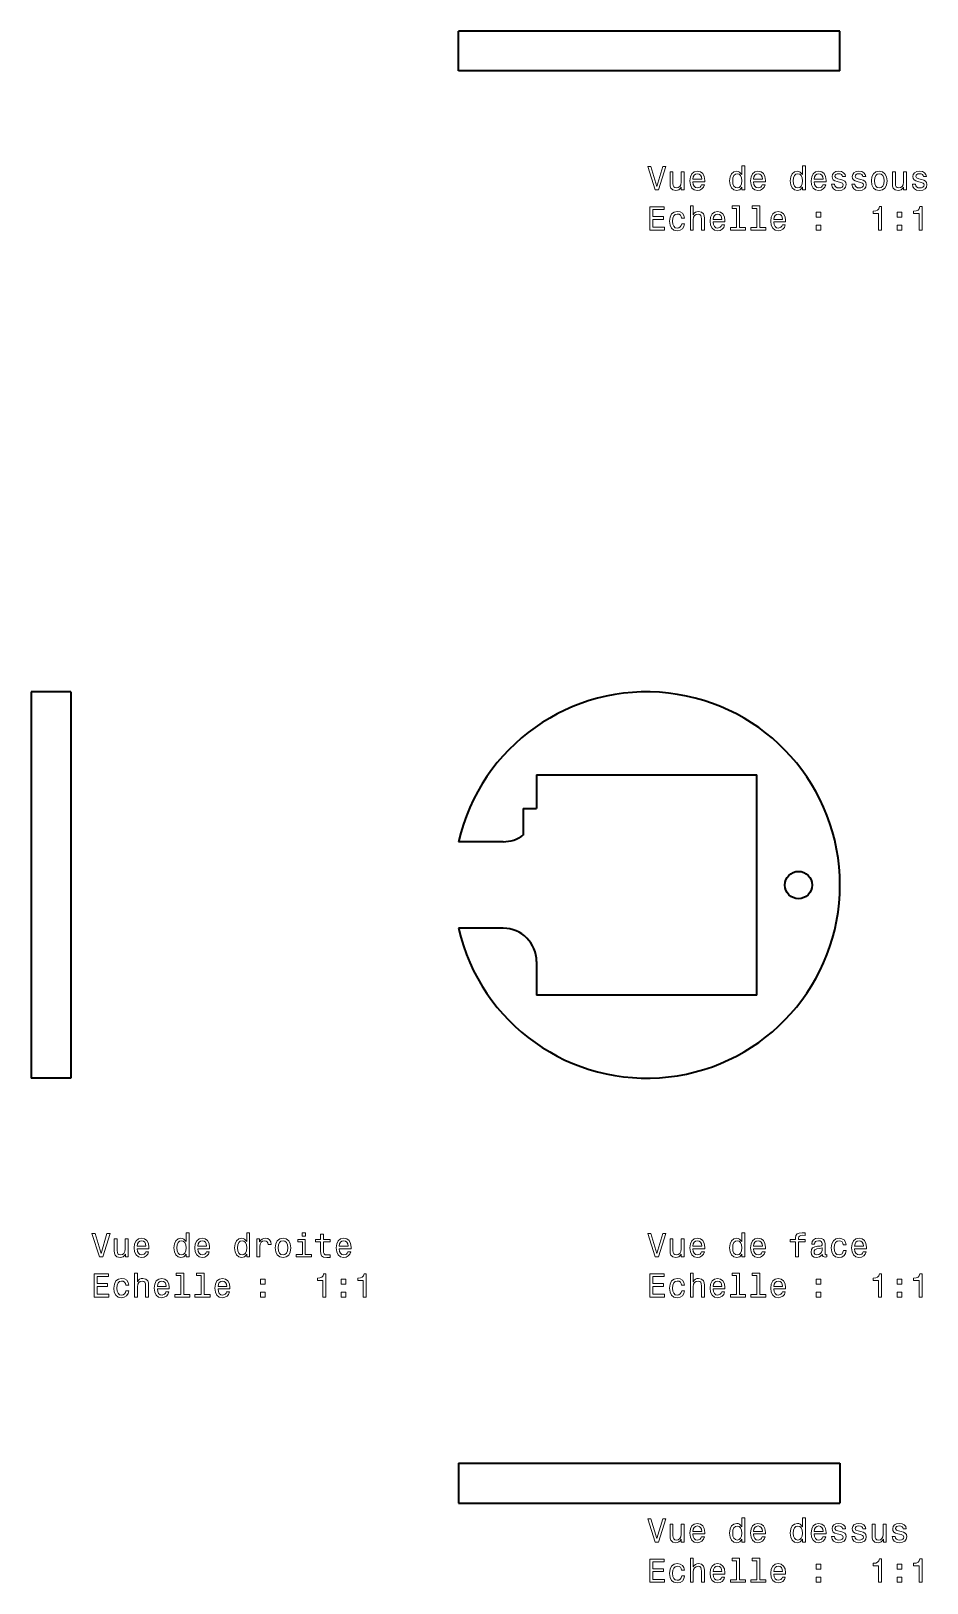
# Model space of a CAD drawing. Extents: x 502 to 938, y 316 to 566.
# Drawn here: x 501.7 to 636.2, y 315.7 to 548.8 of the extents above; entities that cross this region are included whole.
import ezdxf

# ---------------------------------------------------------------- set-up
doc = ezdxf.new("R2010")
doc.units = 0

msp = doc.modelspace()

# ---------------------------------------------------------------- linework, layer by layer
at = {"color": 7, "lineweight": 35}
for p, q in [((623.14, 548.78), (565.86, 548.78)), ((623.14, 542.78), (565.86, 542.78)), ((501.66, 449.51), (501.66, 420.5)), ((507.66, 449.51), (507.66, 420.5)), ((577.58, 437.05), (610.68, 437.05)), ((610.68, 403.95), (610.68, 437.05)), ((501.66, 420.5), (501.66, 391.49)), ((507.66, 420.5), (507.66, 391.49)), ((610.68, 403.95), (577.58, 403.95)), ((565.86, 333.66), (623.14, 333.66)), ((565.86, 327.66), (623.14, 327.66))]:
    msp.add_line(p, q, dxfattribs=at)
at = {"color": 7, "lineweight": 35, "ltscale": 0.15}
for p, q in [((565.86, 542.78), (565.86, 548.78)), ((623.14, 542.78), (623.14, 548.78)), ((507.66, 449.51), (501.66, 449.51)), ((507.66, 391.49), (501.66, 391.49)), ((565.86, 333.66), (565.86, 327.66)), ((565.86, 333.66), (565.86, 327.66)), ((623.14, 333.66), (623.14, 327.66))]:
    msp.add_line(p, q, dxfattribs=at)
at = {"color": 7, "lineweight": 35, "ltscale": 0.12625}
for p, q in [((577.58, 437.05), (577.58, 432)), ((577.58, 409), (577.58, 403.95))]:
    msp.add_line(p, q, dxfattribs=at)
at = {"color": 7, "lineweight": 35, "ltscale": 0.05}
msp.add_line((575.58, 432), (577.58, 432), dxfattribs=at)
at = {"color": 7, "lineweight": 35, "ltscale": 0.1}
msp.add_line((575.58, 432), (575.58, 428), dxfattribs=at)
at = {"color": 7, "lineweight": 35, "ltscale": 0.168134}
for p, q in [((572.58, 427), (565.86, 427)), ((572.58, 414), (565.86, 414))]:
    msp.add_line(p, q, dxfattribs=at)
at = {"color": 7, "lineweight": 13}
for points in [[(596.53, 528.43), (595.65, 525.45), (594.75, 528.43), (594.27, 528.43), (595.4, 524.92), (595.9, 524.92), (597.01, 528.43)], [(599.73, 527.63), (599.29, 527.63), (599.29, 526.07), (599.23, 525.7), (599.09, 525.44), (598.86, 525.28), (598.56, 525.23), (598.33, 525.27), (598.18, 525.39), (598.09, 525.6), (598.07, 525.89), (598.07, 527.63), (597.63, 527.63), (597.63, 525.85), (597.64, 525.49), (597.74, 525.19), (598.03, 524.92), (598.5, 524.83), (598.75, 524.86), (598.97, 524.95), (599.15, 525.11), (599.31, 525.34), (599.31, 524.92), (599.73, 524.92)], [(601.07, 526.15), (602.84, 526.15), (602.85, 526.35), (602.77, 526.93), (602.54, 527.37), (602.19, 527.63), (601.72, 527.73), (601.26, 527.63), (600.91, 527.34), (600.68, 526.88), (600.6, 526.28), (600.68, 525.66), (600.9, 525.2), (601.25, 524.92), (601.71, 524.83), (602.1, 524.89), (602.42, 525.06), (602.66, 525.34), (602.8, 525.7), (602.36, 525.7), (602.27, 525.5), (602.13, 525.35), (601.76, 525.22), (601.47, 525.28), (601.26, 525.46), (601.12, 525.74), (601.07, 526.13)], [(601.07, 526.52), (601.12, 526.87), (601.26, 527.13), (601.46, 527.28), (601.74, 527.34), (602, 527.28), (602.21, 527.13), (602.34, 526.87), (602.38, 526.52)], [(608.41, 525.34), (608.41, 524.92), (608.86, 524.92), (608.86, 528.54), (608.42, 528.54), (608.42, 527.22), (608.08, 527.6), (607.87, 527.69), (607.64, 527.73), (607.21, 527.63), (606.88, 527.34), (606.66, 526.89), (606.58, 526.28), (606.66, 525.67), (606.88, 525.21), (607.21, 524.92), (607.64, 524.83), (607.87, 524.86), (608.09, 524.95)], [(607.71, 527.33), (608.01, 527.26), (608.23, 527.06), (608.36, 526.73), (608.41, 526.28), (608.36, 525.82), (608.23, 525.49), (608.01, 525.29), (607.71, 525.22), (607.44, 525.29), (607.22, 525.49), (607.08, 525.82), (607.04, 526.28), (607.08, 526.73), (607.22, 527.06), (607.44, 527.26)], [(610.17, 526.15), (611.95, 526.15), (611.95, 526.35), (611.87, 526.93), (611.65, 527.37), (611.3, 527.63), (610.83, 527.73), (610.37, 527.63), (610.02, 527.34), (609.79, 526.88), (609.71, 526.28), (609.79, 525.66), (610.01, 525.2), (610.36, 524.92), (610.81, 524.83), (611.21, 524.89), (611.53, 525.06), (611.77, 525.34), (611.9, 525.7), (611.46, 525.7), (611.37, 525.5), (611.24, 525.35), (610.87, 525.22), (610.58, 525.28), (610.37, 525.46), (610.22, 525.74), (610.17, 526.13)], [(610.17, 526.52), (610.23, 526.87), (610.37, 527.13), (610.57, 527.28), (610.84, 527.34), (611.11, 527.28), (611.32, 527.13), (611.44, 526.87), (611.49, 526.52)], [(617.52, 525.34), (617.52, 524.92), (617.97, 524.92), (617.97, 528.54), (617.53, 528.54), (617.53, 527.22), (617.19, 527.6), (616.98, 527.69), (616.75, 527.73), (616.32, 527.63), (615.98, 527.34), (615.77, 526.89), (615.69, 526.28), (615.77, 525.67), (615.98, 525.21), (616.32, 524.92), (616.75, 524.83), (616.98, 524.86), (617.19, 524.95)], [(616.82, 527.33), (617.11, 527.26), (617.34, 527.06), (617.47, 526.73), (617.52, 526.28), (617.47, 525.82), (617.34, 525.49), (617.11, 525.29), (616.82, 525.22), (616.54, 525.29), (616.33, 525.49), (616.19, 525.82), (616.14, 526.28), (616.19, 526.73), (616.33, 527.06), (616.54, 527.26)], [(619.28, 526.15), (621.06, 526.15), (621.06, 526.35), (620.98, 526.93), (620.76, 527.37), (620.41, 527.63), (619.94, 527.73), (619.48, 527.63), (619.13, 527.34), (618.9, 526.88), (618.82, 526.28), (618.89, 525.66), (619.12, 525.2), (619.47, 524.92), (619.92, 524.83), (620.32, 524.89), (620.64, 525.06), (620.88, 525.34), (621.01, 525.7), (620.57, 525.7), (620.48, 525.5), (620.35, 525.35), (619.98, 525.22), (619.69, 525.28), (619.47, 525.46), (619.33, 525.74), (619.28, 526.13)], [(619.28, 526.52), (619.34, 526.87), (619.47, 527.13), (619.68, 527.28), (619.95, 527.34), (620.22, 527.28), (620.43, 527.13), (620.55, 526.87), (620.6, 526.52)], [(623.26, 526.5), (622.83, 526.6), (622.51, 526.72), (622.4, 526.95), (622.43, 527.12), (622.54, 527.24), (622.71, 527.32), (622.96, 527.35), (623.2, 527.32), (623.38, 527.23), (623.5, 527.09), (623.55, 526.91), (623.99, 526.91), (623.99, 526.92), (623.91, 527.25), (623.7, 527.5), (623.38, 527.67), (622.96, 527.73), (622.53, 527.67), (622.22, 527.5), (622.02, 527.25), (621.96, 526.94), (622.01, 526.64), (622.15, 526.42), (622.38, 526.27), (622.72, 526.17), (623.21, 526.05), (623.51, 525.92), (623.59, 525.82), (623.62, 525.67), (623.58, 525.48), (623.46, 525.34), (623.26, 525.25), (623, 525.22), (622.72, 525.25), (622.52, 525.36), (622.38, 525.53), (622.33, 525.76), (621.9, 525.76), (621.97, 525.36), (622.18, 525.07), (622.5, 524.89), (622.96, 524.83), (623.43, 524.89), (623.78, 525.07), (623.99, 525.35), (624.07, 525.72), (624.01, 526.04), (623.86, 526.25), (623.6, 526.39)], [(626.29, 526.5), (625.86, 526.6), (625.55, 526.72), (625.44, 526.95), (625.47, 527.12), (625.58, 527.24), (625.75, 527.32), (625.99, 527.35), (626.23, 527.32), (626.42, 527.23), (626.54, 527.09), (626.59, 526.91), (627.02, 526.91), (627.02, 526.92), (626.95, 527.25), (626.74, 527.5), (626.42, 527.67), (625.99, 527.73), (625.57, 527.67), (625.25, 527.5), (625.06, 527.25), (625, 526.94), (625.04, 526.64), (625.18, 526.42), (625.41, 526.27), (625.75, 526.17), (626.25, 526.05), (626.55, 525.92), (626.63, 525.82), (626.66, 525.67), (626.61, 525.48), (626.49, 525.34), (626.3, 525.25), (626.03, 525.22), (625.76, 525.25), (625.56, 525.36), (625.42, 525.53), (625.36, 525.76), (624.94, 525.76), (625.01, 525.36), (625.21, 525.07), (625.54, 524.89), (625.99, 524.83), (626.47, 524.89), (626.82, 525.07), (627.03, 525.35), (627.1, 525.72), (627.05, 526.04), (626.89, 526.25), (626.63, 526.39)], [(627.87, 526.27), (627.95, 525.66), (628.18, 525.2), (628.55, 524.92), (629.05, 524.83), (629.53, 524.92), (629.9, 525.2), (630.13, 525.65), (630.22, 526.27), (630.13, 526.89), (629.9, 527.35), (629.53, 527.63), (629.05, 527.73), (628.55, 527.63), (628.18, 527.34), (627.95, 526.89)], [(628.32, 526.28), (628.37, 526.73), (628.51, 527.06), (628.74, 527.26), (629.05, 527.33), (629.35, 527.26), (629.58, 527.07), (629.72, 526.73), (629.77, 526.28), (629.72, 525.82), (629.58, 525.49), (629.35, 525.29), (629.05, 525.22), (628.74, 525.29), (628.51, 525.49), (628.37, 525.82)], [(633.13, 527.63), (632.68, 527.63), (632.68, 526.07), (632.63, 525.7), (632.48, 525.44), (632.26, 525.28), (631.96, 525.23), (631.72, 525.27), (631.57, 525.39), (631.49, 525.6), (631.47, 525.89), (631.47, 527.63), (631.02, 527.63), (631.02, 525.85), (631.04, 525.49), (631.13, 525.19), (631.43, 524.92), (631.89, 524.83), (632.15, 524.86), (632.36, 524.95), (632.55, 525.11), (632.7, 525.34), (632.7, 524.92), (633.13, 524.92)], [(635.4, 526.5), (634.97, 526.6), (634.65, 526.72), (634.55, 526.95), (634.58, 527.12), (634.68, 527.24), (634.86, 527.32), (635.1, 527.35), (635.34, 527.32), (635.53, 527.23), (635.65, 527.09), (635.7, 526.91), (636.13, 526.91), (636.13, 526.92), (636.06, 527.25), (635.85, 527.5), (635.53, 527.67), (635.1, 527.73), (634.67, 527.67), (634.36, 527.5), (634.16, 527.25), (634.1, 526.94), (634.15, 526.64), (634.29, 526.42), (634.52, 526.27), (634.86, 526.17), (635.35, 526.05), (635.66, 525.92), (635.74, 525.82), (635.77, 525.67), (635.72, 525.48), (635.6, 525.34), (635.41, 525.25), (635.14, 525.22), (634.87, 525.25), (634.66, 525.36), (634.53, 525.53), (634.47, 525.76), (634.04, 525.76), (634.11, 525.36), (634.32, 525.07), (634.65, 524.89), (635.1, 524.83), (635.58, 524.89), (635.92, 525.07), (636.14, 525.35), (636.21, 525.72), (636.16, 526.04), (636, 526.25), (635.74, 526.39)], [(594.59, 518.88), (596.81, 518.88), (596.81, 519.3), (595.05, 519.3), (595.05, 520.48), (596.62, 520.48), (596.62, 520.9), (595.05, 520.9), (595.05, 521.95), (596.77, 521.95), (596.77, 522.38), (594.59, 522.38)], [(600.68, 518.88), (601.12, 518.88), (601.12, 520.44), (601.17, 520.8), (601.31, 521.06), (601.54, 521.22), (601.84, 521.28), (602.08, 521.23), (602.24, 521.09), (602.31, 520.87), (602.34, 520.56), (602.34, 518.88), (602.78, 518.88), (602.78, 520.66), (602.76, 521.01), (602.67, 521.31), (602.37, 521.58), (601.91, 521.68), (601.66, 521.64), (601.44, 521.55), (601.26, 521.4), (601.12, 521.19), (601.12, 522.5), (600.68, 522.5)], [(607.63, 522.12), (607.63, 519.25), (606.72, 519.25), (606.72, 518.88), (608.98, 518.88), (608.98, 519.25), (608.08, 519.25), (608.08, 522.5), (606.94, 522.5), (606.94, 522.12)], [(610.67, 522.12), (610.67, 519.25), (609.76, 519.25), (609.76, 518.88), (612.02, 518.88), (612.02, 519.25), (611.11, 519.25), (611.11, 522.5), (609.97, 522.5), (609.97, 522.12)], [(628.95, 518.88), (629.41, 518.88), (629.41, 522.4), (629.07, 522.4), (628.98, 522.09), (628.8, 521.89), (628.52, 521.76), (628.14, 521.72), (628.14, 521.37), (628.95, 521.37)], [(635.03, 518.88), (635.49, 518.88), (635.49, 522.4), (635.14, 522.4), (635.05, 522.09), (634.87, 521.89), (634.59, 521.76), (634.21, 521.72), (634.21, 521.37), (635.03, 521.37)], [(599.37, 520.69), (599.8, 520.69), (599.71, 521.09), (599.5, 521.41), (599.16, 521.6), (598.72, 521.68), (598.24, 521.58), (597.87, 521.3), (597.64, 520.84), (597.56, 520.22), (597.63, 519.61), (597.86, 519.16), (598.22, 518.88), (598.71, 518.78), (599.14, 518.85), (599.48, 519.07), (599.71, 519.4), (599.81, 519.84), (599.39, 519.84), (599.31, 519.56), (599.17, 519.35), (598.97, 519.22), (598.72, 519.18), (598.41, 519.24), (598.19, 519.45), (598.05, 519.77), (598.01, 520.24), (598.05, 520.69), (598.2, 521.02), (598.42, 521.22), (598.72, 521.29), (598.98, 521.25), (599.18, 521.13), (599.31, 520.94)], [(604.1, 520.1), (605.88, 520.1), (605.88, 520.31), (605.8, 520.89), (605.58, 521.32), (605.23, 521.58), (604.76, 521.68), (604.3, 521.58), (603.95, 521.3), (603.72, 520.84), (603.64, 520.23), (603.71, 519.61), (603.94, 519.16), (604.29, 518.88), (604.74, 518.78), (605.14, 518.84), (605.46, 519.02), (605.7, 519.29), (605.83, 519.65), (605.39, 519.65), (605.3, 519.45), (605.17, 519.3), (604.8, 519.18), (604.51, 519.23), (604.29, 519.41), (604.15, 519.7), (604.1, 520.09)], [(604.1, 520.47), (604.16, 520.82), (604.29, 521.08), (604.5, 521.24), (604.77, 521.29), (605.04, 521.24), (605.25, 521.08), (605.37, 520.82), (605.42, 520.47)], [(613.21, 520.1), (614.98, 520.1), (614.99, 520.31), (614.91, 520.89), (614.69, 521.32), (614.33, 521.58), (613.87, 521.68), (613.41, 521.58), (613.05, 521.3), (612.83, 520.84), (612.75, 520.23), (612.82, 519.61), (613.05, 519.16), (613.4, 518.88), (613.85, 518.78), (614.24, 518.84), (614.57, 519.02), (614.8, 519.29), (614.94, 519.65), (614.5, 519.65), (614.41, 519.45), (614.28, 519.3), (613.91, 519.18), (613.62, 519.23), (613.4, 519.41), (613.26, 519.7), (613.21, 520.09)], [(613.21, 520.47), (613.27, 520.82), (613.4, 521.08), (613.61, 521.24), (613.88, 521.29), (614.15, 521.24), (614.35, 521.08), (614.48, 520.82), (614.53, 520.47)], [(619.59, 520.83), (620.29, 520.83), (620.29, 521.58), (619.59, 521.58)], [(631.73, 520.83), (632.43, 520.83), (632.43, 521.58), (631.73, 521.58)], [(619.59, 518.88), (620.29, 518.88), (620.29, 519.63), (619.59, 519.63)], [(631.73, 518.88), (632.43, 518.88), (632.43, 519.63), (631.73, 519.63)], [(513.06, 368.15), (512.18, 365.17), (511.28, 368.15), (510.8, 368.15), (511.93, 364.64), (512.43, 364.64), (513.53, 368.15)], [(516.26, 367.35), (515.81, 367.35), (515.81, 365.79), (515.76, 365.43), (515.62, 365.16), (515.39, 365), (515.09, 364.95), (514.86, 364.99), (514.7, 365.11), (514.62, 365.32), (514.6, 365.61), (514.6, 367.35), (514.15, 367.35), (514.15, 365.57), (514.17, 365.21), (514.27, 364.92), (514.56, 364.64), (515.03, 364.55), (515.28, 364.58), (515.5, 364.67), (515.68, 364.83), (515.83, 365.06), (515.83, 364.64), (516.26, 364.64)], [(517.59, 365.87), (519.37, 365.87), (519.37, 366.08), (519.29, 366.66), (519.07, 367.09), (518.72, 367.35), (518.25, 367.45), (517.79, 367.35), (517.44, 367.06), (517.21, 366.61), (517.13, 366), (517.21, 365.38), (517.43, 364.93), (517.78, 364.64), (518.23, 364.55), (518.63, 364.61), (518.95, 364.78), (519.19, 365.06), (519.32, 365.42), (518.89, 365.42), (518.79, 365.22), (518.66, 365.07), (518.29, 364.95), (518, 365), (517.79, 365.18), (517.64, 365.47), (517.59, 365.85)], [(517.59, 366.24), (517.65, 366.59), (517.79, 366.85), (517.99, 367), (518.27, 367.06), (518.53, 367), (518.74, 366.85), (518.87, 366.59), (518.91, 366.24)], [(524.94, 365.06), (524.94, 364.64), (525.39, 364.64), (525.39, 368.26), (524.95, 368.26), (524.95, 366.94), (524.61, 367.32), (524.4, 367.41), (524.17, 367.45), (523.74, 367.35), (523.4, 367.06), (523.19, 366.61), (523.11, 366), (523.19, 365.39), (523.4, 364.93), (523.74, 364.64), (524.17, 364.55), (524.4, 364.58), (524.61, 364.67)], [(524.24, 367.05), (524.53, 366.98), (524.76, 366.78), (524.89, 366.45), (524.94, 366), (524.89, 365.54), (524.76, 365.21), (524.53, 365.01), (524.24, 364.95), (523.96, 365.01), (523.75, 365.21), (523.61, 365.55), (523.57, 366), (523.61, 366.45), (523.75, 366.78), (523.96, 366.98)], [(526.7, 365.87), (528.48, 365.87), (528.48, 366.08), (528.4, 366.66), (528.18, 367.09), (527.83, 367.35), (527.36, 367.45), (526.9, 367.35), (526.55, 367.06), (526.32, 366.61), (526.24, 366), (526.31, 365.38), (526.54, 364.93), (526.89, 364.64), (527.34, 364.55), (527.74, 364.61), (528.06, 364.78), (528.3, 365.06), (528.43, 365.42), (527.99, 365.42), (527.9, 365.22), (527.77, 365.07), (527.4, 364.95), (527.11, 365), (526.89, 365.18), (526.75, 365.47), (526.7, 365.85)], [(526.7, 366.24), (526.76, 366.59), (526.89, 366.85), (527.1, 367), (527.37, 367.06), (527.64, 367), (527.85, 366.85), (527.97, 366.59), (528.02, 366.24)], [(534.05, 365.06), (534.05, 364.64), (534.49, 364.64), (534.49, 368.26), (534.06, 368.26), (534.06, 366.94), (533.72, 367.32), (533.51, 367.41), (533.27, 367.45), (532.85, 367.35), (532.51, 367.06), (532.3, 366.61), (532.22, 366), (532.3, 365.39), (532.51, 364.93), (532.85, 364.64), (533.27, 364.55), (533.51, 364.58), (533.72, 364.67)], [(533.35, 367.05), (533.64, 366.98), (533.86, 366.78), (534, 366.45), (534.05, 366), (534, 365.54), (533.86, 365.21), (533.64, 365.01), (533.35, 364.95), (533.07, 365.01), (532.86, 365.21), (532.72, 365.55), (532.67, 366), (532.72, 366.45), (532.86, 366.78), (533.07, 366.98)], [(535.59, 364.64), (536.03, 364.64), (536.03, 366.19), (536.08, 366.56), (536.21, 366.83), (536.44, 366.99), (536.73, 367.05), (536.96, 367.01), (537.12, 366.91), (537.22, 366.74), (537.26, 366.51), (537.71, 366.51), (537.65, 366.92), (537.48, 367.21), (537.2, 367.39), (536.82, 367.45), (536.57, 367.41), (536.35, 367.31), (536.15, 367.13), (535.99, 366.9), (535.99, 367.35), (535.59, 367.35)], [(538.33, 365.99), (538.41, 365.38), (538.64, 364.93), (539.01, 364.64), (539.5, 364.55), (539.99, 364.64), (540.36, 364.92), (540.59, 365.37), (540.68, 365.99), (540.59, 366.61), (540.36, 367.07), (539.99, 367.35), (539.5, 367.45), (539.01, 367.35), (538.64, 367.06), (538.41, 366.61)], [(538.78, 366), (538.83, 366.45), (538.97, 366.78), (539.19, 366.98), (539.5, 367.05), (539.8, 366.98), (540.03, 366.79), (540.17, 366.45), (540.22, 366), (540.17, 365.54), (540.03, 365.21), (539.8, 365.01), (539.5, 364.94), (539.19, 365.01), (538.97, 365.21), (538.83, 365.54)], [(542.85, 365.02), (542.85, 367.26), (541.71, 367.26), (541.71, 366.88), (542.41, 366.88), (542.41, 365.02), (541.5, 365.02), (541.5, 364.64), (543.77, 364.64), (543.77, 365.02)], [(542.87, 368.26), (542.4, 368.26), (542.4, 367.76), (542.87, 367.76)], [(545.13, 366.88), (545.13, 365.53), (545.16, 365.09), (545.3, 364.78), (545.58, 364.61), (546.06, 364.55), (546.58, 364.57), (546.58, 364.96), (546.2, 364.93), (545.85, 364.97), (545.67, 365.09), (545.58, 365.3), (545.57, 365.6), (545.57, 366.88), (546.58, 366.88), (546.58, 367.26), (545.57, 367.26), (545.57, 368.05), (545.13, 368.05), (545.13, 367.26), (544.36, 367.26), (544.36, 366.88)], [(547.95, 365.87), (549.73, 365.87), (549.73, 366.08), (549.65, 366.66), (549.43, 367.09), (549.08, 367.35), (548.61, 367.45), (548.15, 367.35), (547.8, 367.06), (547.57, 366.61), (547.49, 366), (547.57, 365.38), (547.79, 364.93), (548.14, 364.64), (548.6, 364.55), (548.99, 364.61), (549.31, 364.78), (549.55, 365.06), (549.68, 365.42), (549.25, 365.42), (549.15, 365.22), (549.02, 365.07), (548.65, 364.95), (548.36, 365), (548.15, 365.18), (548.01, 365.47), (547.95, 365.85)], [(547.95, 366.24), (548.01, 366.59), (548.15, 366.85), (548.35, 367), (548.63, 367.06), (548.89, 367), (549.1, 366.85), (549.23, 366.59), (549.27, 366.24)], [(596.53, 368.15), (595.65, 365.17), (594.75, 368.15), (594.27, 368.15), (595.4, 364.64), (595.9, 364.64), (597.01, 368.15)], [(599.73, 367.35), (599.29, 367.35), (599.29, 365.79), (599.23, 365.43), (599.09, 365.16), (598.86, 365), (598.56, 364.95), (598.33, 364.99), (598.18, 365.11), (598.09, 365.32), (598.07, 365.61), (598.07, 367.35), (597.63, 367.35), (597.63, 365.57), (597.64, 365.21), (597.74, 364.92), (598.03, 364.64), (598.5, 364.55), (598.75, 364.58), (598.97, 364.67), (599.15, 364.83), (599.31, 365.06), (599.31, 364.64), (599.73, 364.64)], [(601.07, 365.87), (602.84, 365.87), (602.85, 366.08), (602.77, 366.66), (602.54, 367.09), (602.19, 367.35), (601.72, 367.45), (601.26, 367.35), (600.91, 367.06), (600.68, 366.61), (600.6, 366), (600.68, 365.38), (600.9, 364.93), (601.25, 364.64), (601.71, 364.55), (602.1, 364.61), (602.42, 364.78), (602.66, 365.06), (602.8, 365.42), (602.36, 365.42), (602.27, 365.22), (602.13, 365.07), (601.76, 364.95), (601.47, 365), (601.26, 365.18), (601.12, 365.47), (601.07, 365.85)], [(601.07, 366.24), (601.12, 366.59), (601.26, 366.85), (601.46, 367), (601.74, 367.06), (602, 367), (602.21, 366.85), (602.34, 366.59), (602.38, 366.24)], [(608.41, 365.06), (608.41, 364.64), (608.86, 364.64), (608.86, 368.26), (608.42, 368.26), (608.42, 366.94), (608.08, 367.32), (607.87, 367.41), (607.64, 367.45), (607.21, 367.35), (606.88, 367.06), (606.66, 366.61), (606.58, 366), (606.66, 365.39), (606.88, 364.93), (607.21, 364.64), (607.64, 364.55), (607.87, 364.58), (608.09, 364.67)], [(607.71, 367.05), (608.01, 366.98), (608.23, 366.78), (608.36, 366.45), (608.41, 366), (608.36, 365.54), (608.23, 365.21), (608.01, 365.01), (607.71, 364.95), (607.44, 365.01), (607.22, 365.21), (607.08, 365.55), (607.04, 366), (607.08, 366.45), (607.22, 366.78), (607.44, 366.98)], [(610.17, 365.87), (611.95, 365.87), (611.95, 366.08), (611.87, 366.66), (611.65, 367.09), (611.3, 367.35), (610.83, 367.45), (610.37, 367.35), (610.02, 367.06), (609.79, 366.61), (609.71, 366), (609.79, 365.38), (610.01, 364.93), (610.36, 364.64), (610.81, 364.55), (611.21, 364.61), (611.53, 364.78), (611.77, 365.06), (611.9, 365.42), (611.46, 365.42), (611.37, 365.22), (611.24, 365.07), (610.87, 364.95), (610.58, 365), (610.37, 365.18), (610.22, 365.47), (610.17, 365.85)], [(610.17, 366.24), (610.23, 366.59), (610.37, 366.85), (610.57, 367), (610.84, 367.06), (611.11, 367), (611.32, 366.85), (611.44, 366.59), (611.49, 366.24)], [(616.47, 366.88), (616.47, 364.64), (616.92, 364.64), (616.92, 366.88), (617.93, 366.88), (617.93, 367.26), (616.92, 367.26), (616.92, 367.43), (616.95, 367.63), (617.07, 367.77), (617.26, 367.85), (617.55, 367.88), (617.93, 367.86), (617.93, 368.24), (617.45, 368.26), (617.01, 368.22), (616.71, 368.08), (616.53, 367.85), (616.47, 367.51), (616.47, 367.26), (615.66, 367.26), (615.66, 366.88)], [(620.5, 365), (620.5, 364.98), (620.53, 364.81), (620.6, 364.69), (620.92, 364.59), (621.17, 364.63), (621.17, 364.98), (621.06, 364.96), (620.92, 365.03), (620.9, 365.23), (620.9, 366.63), (620.84, 366.99), (620.66, 367.24), (620.35, 367.39), (619.92, 367.45), (619.49, 367.39), (619.18, 367.22), (618.98, 366.95), (618.92, 366.6), (618.92, 366.56), (619.32, 366.56), (619.35, 366.78), (619.46, 366.93), (619.64, 367.02), (619.9, 367.05), (620.15, 367.03), (620.33, 366.95), (620.43, 366.82), (620.47, 366.64), (620.45, 366.43), (620.37, 366.32), (620.16, 366.27), (619.79, 366.23), (619.35, 366.14), (619.04, 365.98), (618.86, 365.73), (618.81, 365.35), (618.86, 365.02), (619.01, 364.77), (619.27, 364.62), (619.61, 364.56), (620.08, 364.67)], [(620.45, 365.59), (620.39, 365.33), (620.23, 365.13), (619.99, 365), (619.69, 364.95), (619.5, 364.98), (619.36, 365.06), (619.28, 365.2), (619.25, 365.39), (619.27, 365.57), (619.35, 365.7), (619.68, 365.84), (620.08, 365.9), (620.45, 366.02)], [(623.65, 366.45), (624.09, 366.45), (624, 366.86), (623.79, 367.18), (623.45, 367.37), (623.01, 367.45), (622.52, 367.35), (622.16, 367.06), (621.92, 366.61), (621.84, 365.99), (621.92, 365.38), (622.15, 364.93), (622.5, 364.64), (622.99, 364.55), (623.43, 364.62), (623.77, 364.84), (624, 365.17), (624.1, 365.61), (623.67, 365.61), (623.6, 365.33), (623.46, 365.12), (623.26, 364.99), (623.01, 364.95), (622.7, 365.01), (622.48, 365.21), (622.34, 365.54), (622.3, 366.01), (622.34, 366.46), (622.48, 366.79), (622.71, 366.99), (623.01, 367.06), (623.27, 367.01), (623.47, 366.9), (623.6, 366.71)], [(625.35, 365.87), (627.13, 365.87), (627.13, 366.08), (627.05, 366.66), (626.83, 367.09), (626.48, 367.35), (626.01, 367.45), (625.55, 367.35), (625.2, 367.06), (624.97, 366.61), (624.89, 366), (624.97, 365.38), (625.19, 364.93), (625.54, 364.64), (625.99, 364.55), (626.39, 364.61), (626.71, 364.78), (626.95, 365.06), (627.08, 365.42), (626.64, 365.42), (626.55, 365.22), (626.42, 365.07), (626.05, 364.95), (625.76, 365), (625.55, 365.18), (625.4, 365.47), (625.35, 365.85)], [(625.35, 366.24), (625.41, 366.59), (625.55, 366.85), (625.75, 367), (626.02, 367.06), (626.29, 367), (626.5, 366.85), (626.62, 366.59), (626.67, 366.24)], [(511.12, 358.6), (513.34, 358.6), (513.34, 359.02), (511.58, 359.02), (511.58, 360.21), (513.15, 360.21), (513.15, 360.62), (511.58, 360.62), (511.58, 361.67), (513.3, 361.67), (513.3, 362.1), (511.12, 362.1)], [(515.89, 360.41), (516.33, 360.41), (516.24, 360.81), (516.03, 361.13), (515.69, 361.32), (515.25, 361.4), (514.77, 361.3), (514.4, 361.02), (514.17, 360.56), (514.08, 359.94), (514.16, 359.33), (514.39, 358.88), (514.75, 358.6), (515.23, 358.5), (515.67, 358.58), (516.01, 358.79), (516.24, 359.12), (516.34, 359.56), (515.92, 359.56), (515.84, 359.28), (515.7, 359.07), (515.5, 358.94), (515.25, 358.9), (514.94, 358.96), (514.72, 359.17), (514.58, 359.49), (514.54, 359.96), (514.58, 360.41), (514.72, 360.74), (514.95, 360.94), (515.25, 361.01), (515.51, 360.97), (515.71, 360.85), (515.84, 360.66)], [(517.21, 358.6), (517.65, 358.6), (517.65, 360.16), (517.7, 360.52), (517.84, 360.78), (518.07, 360.94), (518.37, 361), (518.61, 360.95), (518.76, 360.82), (518.84, 360.59), (518.87, 360.29), (518.87, 358.6), (519.31, 358.6), (519.31, 360.38), (519.29, 360.73), (519.2, 361.03), (518.9, 361.3), (518.44, 361.4), (518.18, 361.37), (517.97, 361.27), (517.79, 361.12), (517.65, 360.91), (517.65, 362.22), (517.21, 362.22)], [(520.63, 359.82), (522.41, 359.82), (522.41, 360.03), (522.33, 360.61), (522.11, 361.04), (521.76, 361.3), (521.29, 361.4), (520.83, 361.3), (520.47, 361.02), (520.25, 360.56), (520.17, 359.95), (520.24, 359.33), (520.47, 358.88), (520.82, 358.6), (521.27, 358.5), (521.66, 358.57), (521.99, 358.74), (522.22, 359.01), (522.36, 359.37), (521.92, 359.37), (521.83, 359.17), (521.7, 359.02), (521.33, 358.9), (521.04, 358.95), (520.82, 359.13), (520.68, 359.42), (520.63, 359.81)], [(524.16, 361.84), (524.16, 358.97), (523.25, 358.97), (523.25, 358.6), (525.51, 358.6), (525.51, 358.97), (524.6, 358.97), (524.6, 362.22), (523.46, 362.22), (523.46, 361.84)], [(527.2, 361.84), (527.2, 358.97), (526.28, 358.97), (526.28, 358.6), (528.55, 358.6), (528.55, 358.97), (527.64, 358.97), (527.64, 362.22), (526.5, 362.22), (526.5, 361.84)], [(529.74, 359.82), (531.51, 359.82), (531.52, 360.03), (531.44, 360.61), (531.22, 361.04), (530.86, 361.3), (530.39, 361.4), (529.94, 361.3), (529.58, 361.02), (529.36, 360.56), (529.27, 359.95), (529.35, 359.33), (529.58, 358.88), (529.93, 358.6), (530.38, 358.5), (530.77, 358.57), (531.1, 358.74), (531.33, 359.01), (531.47, 359.37), (531.03, 359.37), (530.94, 359.17), (530.81, 359.02), (530.43, 358.9), (530.15, 358.95), (529.93, 359.13), (529.79, 359.42), (529.74, 359.81)], [(545.48, 358.6), (545.94, 358.6), (545.94, 362.12), (545.6, 362.12), (545.51, 361.81), (545.33, 361.61), (545.05, 361.49), (544.67, 361.45), (544.67, 361.09), (545.48, 361.09)], [(551.56, 358.6), (552.01, 358.6), (552.01, 362.12), (551.67, 362.12), (551.58, 361.81), (551.4, 361.61), (551.12, 361.49), (550.74, 361.45), (550.74, 361.09), (551.56, 361.09)], [(594.59, 358.6), (596.81, 358.6), (596.81, 359.02), (595.05, 359.02), (595.05, 360.21), (596.62, 360.21), (596.62, 360.62), (595.05, 360.62), (595.05, 361.67), (596.77, 361.67), (596.77, 362.1), (594.59, 362.1)], [(599.37, 360.41), (599.8, 360.41), (599.71, 360.81), (599.5, 361.13), (599.16, 361.32), (598.72, 361.4), (598.24, 361.3), (597.87, 361.02), (597.64, 360.56), (597.56, 359.94), (597.63, 359.33), (597.86, 358.88), (598.22, 358.6), (598.71, 358.5), (599.14, 358.58), (599.48, 358.79), (599.71, 359.12), (599.81, 359.56), (599.39, 359.56), (599.31, 359.28), (599.17, 359.07), (598.97, 358.94), (598.72, 358.9), (598.41, 358.96), (598.19, 359.17), (598.05, 359.49), (598.01, 359.96), (598.05, 360.41), (598.2, 360.74), (598.42, 360.94), (598.72, 361.01), (598.98, 360.97), (599.18, 360.85), (599.31, 360.66)], [(600.68, 358.6), (601.12, 358.6), (601.12, 360.16), (601.17, 360.52), (601.31, 360.78), (601.54, 360.94), (601.84, 361), (602.08, 360.95), (602.24, 360.82), (602.31, 360.59), (602.34, 360.29), (602.34, 358.6), (602.78, 358.6), (602.78, 360.38), (602.76, 360.73), (602.67, 361.03), (602.37, 361.3), (601.91, 361.4), (601.66, 361.37), (601.44, 361.27), (601.26, 361.12), (601.12, 360.91), (601.12, 362.22), (600.68, 362.22)], [(604.1, 359.82), (605.88, 359.82), (605.88, 360.03), (605.8, 360.61), (605.58, 361.04), (605.23, 361.3), (604.76, 361.4), (604.3, 361.3), (603.95, 361.02), (603.72, 360.56), (603.64, 359.95), (603.71, 359.33), (603.94, 358.88), (604.29, 358.6), (604.74, 358.5), (605.14, 358.57), (605.46, 358.74), (605.7, 359.01), (605.83, 359.37), (605.39, 359.37), (605.3, 359.17), (605.17, 359.02), (604.8, 358.9), (604.51, 358.95), (604.29, 359.13), (604.15, 359.42), (604.1, 359.81)], [(607.63, 361.84), (607.63, 358.97), (606.72, 358.97), (606.72, 358.6), (608.98, 358.6), (608.98, 358.97), (608.08, 358.97), (608.08, 362.22), (606.94, 362.22), (606.94, 361.84)], [(610.67, 361.84), (610.67, 358.97), (609.76, 358.97), (609.76, 358.6), (612.02, 358.6), (612.02, 358.97), (611.11, 358.97), (611.11, 362.22), (609.97, 362.22), (609.97, 361.84)], [(613.21, 359.82), (614.98, 359.82), (614.99, 360.03), (614.91, 360.61), (614.69, 361.04), (614.33, 361.3), (613.87, 361.4), (613.41, 361.3), (613.05, 361.02), (612.83, 360.56), (612.75, 359.95), (612.82, 359.33), (613.05, 358.88), (613.4, 358.6), (613.85, 358.5), (614.24, 358.57), (614.57, 358.74), (614.8, 359.01), (614.94, 359.37), (614.5, 359.37), (614.41, 359.17), (614.28, 359.02), (613.91, 358.9), (613.62, 358.95), (613.4, 359.13), (613.26, 359.42), (613.21, 359.81)], [(628.95, 358.6), (629.41, 358.6), (629.41, 362.12), (629.07, 362.12), (628.98, 361.81), (628.8, 361.61), (628.52, 361.49), (628.14, 361.45), (628.14, 361.09), (628.95, 361.09)], [(635.03, 358.6), (635.49, 358.6), (635.49, 362.12), (635.14, 362.12), (635.05, 361.81), (634.87, 361.61), (634.59, 361.49), (634.21, 361.45), (634.21, 361.09), (635.03, 361.09)], [(520.63, 360.2), (520.69, 360.54), (520.82, 360.8), (521.03, 360.96), (521.3, 361.01), (521.57, 360.96), (521.78, 360.8), (521.9, 360.54), (521.95, 360.2)], [(529.74, 360.2), (529.79, 360.54), (529.93, 360.8), (530.14, 360.96), (530.41, 361.01), (530.68, 360.96), (530.88, 360.8), (531.01, 360.54), (531.05, 360.2)], [(536.12, 360.55), (536.81, 360.55), (536.81, 361.3), (536.12, 361.3)], [(536.12, 358.6), (536.81, 358.6), (536.81, 359.35), (536.12, 359.35)], [(548.26, 360.55), (548.96, 360.55), (548.96, 361.3), (548.26, 361.3)], [(548.26, 358.6), (548.96, 358.6), (548.96, 359.35), (548.26, 359.35)], [(604.1, 360.2), (604.16, 360.54), (604.29, 360.8), (604.5, 360.96), (604.77, 361.01), (605.04, 360.96), (605.25, 360.8), (605.37, 360.54), (605.42, 360.2)], [(613.21, 360.2), (613.27, 360.54), (613.4, 360.8), (613.61, 360.96), (613.88, 361.01), (614.15, 360.96), (614.35, 360.8), (614.48, 360.54), (614.53, 360.2)], [(619.59, 360.55), (620.29, 360.55), (620.29, 361.3), (619.59, 361.3)], [(619.59, 358.6), (620.29, 358.6), (620.29, 359.35), (619.59, 359.35)], [(631.73, 360.55), (632.43, 360.55), (632.43, 361.3), (631.73, 361.3)], [(631.73, 358.6), (632.43, 358.6), (632.43, 359.35), (631.73, 359.35)], [(596.53, 325.31), (595.65, 322.33), (594.75, 325.31), (594.27, 325.31), (595.4, 321.8), (595.9, 321.8), (597.01, 325.31)], [(599.73, 324.51), (599.29, 324.51), (599.29, 322.95), (599.23, 322.59), (599.09, 322.32), (598.86, 322.16), (598.56, 322.11), (598.33, 322.15), (598.18, 322.27), (598.09, 322.48), (598.07, 322.77), (598.07, 324.51), (597.63, 324.51), (597.63, 322.73), (597.64, 322.37), (597.74, 322.08), (598.03, 321.8), (598.5, 321.71), (598.75, 321.74), (598.97, 321.83), (599.15, 321.99), (599.31, 322.22), (599.31, 321.8), (599.73, 321.8)], [(601.07, 323.03), (602.84, 323.03), (602.85, 323.24), (602.77, 323.82), (602.54, 324.25), (602.19, 324.51), (601.72, 324.61), (601.26, 324.51), (600.91, 324.22), (600.68, 323.77), (600.6, 323.16), (600.68, 322.54), (600.9, 322.09), (601.25, 321.8), (601.71, 321.71), (602.1, 321.77), (602.42, 321.94), (602.66, 322.22), (602.8, 322.58), (602.36, 322.58), (602.27, 322.38), (602.13, 322.23), (601.76, 322.11), (601.47, 322.16), (601.26, 322.34), (601.12, 322.63), (601.07, 323.01)], [(601.07, 323.4), (601.12, 323.75), (601.26, 324.01), (601.46, 324.16), (601.74, 324.22), (602, 324.16), (602.21, 324.01), (602.34, 323.75), (602.38, 323.4)], [(608.41, 322.22), (608.41, 321.8), (608.86, 321.8), (608.86, 325.42), (608.42, 325.42), (608.42, 324.1), (608.08, 324.48), (607.87, 324.57), (607.64, 324.61), (607.21, 324.51), (606.88, 324.22), (606.66, 323.77), (606.58, 323.16), (606.66, 322.55), (606.88, 322.09), (607.21, 321.8), (607.64, 321.71), (607.87, 321.74), (608.09, 321.83)], [(607.71, 324.21), (608.01, 324.14), (608.23, 323.94), (608.36, 323.61), (608.41, 323.16), (608.36, 322.7), (608.23, 322.37), (608.01, 322.17), (607.71, 322.11), (607.44, 322.17), (607.22, 322.37), (607.08, 322.71), (607.04, 323.16), (607.08, 323.61), (607.22, 323.94), (607.44, 324.14)], [(610.17, 323.03), (611.95, 323.03), (611.95, 323.24), (611.87, 323.82), (611.65, 324.25), (611.3, 324.51), (610.83, 324.61), (610.37, 324.51), (610.02, 324.22), (609.79, 323.77), (609.71, 323.16), (609.79, 322.54), (610.01, 322.09), (610.36, 321.8), (610.81, 321.71), (611.21, 321.77), (611.53, 321.94), (611.77, 322.22), (611.9, 322.58), (611.46, 322.58), (611.37, 322.38), (611.24, 322.23), (610.87, 322.11), (610.58, 322.16), (610.37, 322.34), (610.22, 322.63), (610.17, 323.01)], [(610.17, 323.4), (610.23, 323.75), (610.37, 324.01), (610.57, 324.16), (610.84, 324.22), (611.11, 324.16), (611.32, 324.01), (611.44, 323.75), (611.49, 323.4)], [(617.52, 322.22), (617.52, 321.8), (617.97, 321.8), (617.97, 325.42), (617.53, 325.42), (617.53, 324.1), (617.19, 324.48), (616.98, 324.57), (616.75, 324.61), (616.32, 324.51), (615.98, 324.22), (615.77, 323.77), (615.69, 323.16), (615.77, 322.55), (615.98, 322.09), (616.32, 321.8), (616.75, 321.71), (616.98, 321.74), (617.19, 321.83)], [(616.82, 324.21), (617.11, 324.14), (617.34, 323.94), (617.47, 323.61), (617.52, 323.16), (617.47, 322.7), (617.34, 322.37), (617.11, 322.17), (616.82, 322.11), (616.54, 322.17), (616.33, 322.37), (616.19, 322.71), (616.14, 323.16), (616.19, 323.61), (616.33, 323.94), (616.54, 324.14)], [(619.28, 323.03), (621.06, 323.03), (621.06, 323.24), (620.98, 323.82), (620.76, 324.25), (620.41, 324.51), (619.94, 324.61), (619.48, 324.51), (619.13, 324.22), (618.9, 323.77), (618.82, 323.16), (618.89, 322.54), (619.12, 322.09), (619.47, 321.8), (619.92, 321.71), (620.32, 321.77), (620.64, 321.94), (620.88, 322.22), (621.01, 322.58), (620.57, 322.58), (620.48, 322.38), (620.35, 322.23), (619.98, 322.11), (619.69, 322.16), (619.47, 322.34), (619.33, 322.63), (619.28, 323.01)], [(619.28, 323.4), (619.34, 323.75), (619.47, 324.01), (619.68, 324.16), (619.95, 324.22), (620.22, 324.16), (620.43, 324.01), (620.55, 323.75), (620.6, 323.4)], [(623.26, 323.38), (622.83, 323.48), (622.51, 323.6), (622.4, 323.84), (622.43, 324), (622.54, 324.12), (622.71, 324.2), (622.96, 324.23), (623.2, 324.2), (623.38, 324.11), (623.5, 323.97), (623.55, 323.79), (623.99, 323.79), (623.99, 323.8), (623.91, 324.13), (623.7, 324.39), (623.38, 324.55), (622.96, 324.61), (622.53, 324.55), (622.22, 324.38), (622.02, 324.13), (621.96, 323.82), (622.01, 323.52), (622.15, 323.31), (622.38, 323.15), (622.72, 323.05), (623.21, 322.93), (623.51, 322.8), (623.59, 322.7), (623.62, 322.55), (623.58, 322.36), (623.46, 322.22), (623.26, 322.13), (623, 322.1), (622.72, 322.13), (622.52, 322.24), (622.38, 322.41), (622.33, 322.65), (621.9, 322.65), (621.97, 322.24), (622.18, 321.95), (622.5, 321.77), (622.96, 321.71), (623.43, 321.77), (623.78, 321.95), (623.99, 322.23), (624.07, 322.6), (624.01, 322.92), (623.86, 323.13), (623.6, 323.28)], [(626.29, 323.38), (625.86, 323.48), (625.55, 323.6), (625.44, 323.84), (625.47, 324), (625.58, 324.12), (625.75, 324.2), (625.99, 324.23), (626.23, 324.2), (626.42, 324.11), (626.54, 323.97), (626.59, 323.79), (627.02, 323.79), (627.02, 323.8), (626.95, 324.13), (626.74, 324.39), (626.42, 324.55), (625.99, 324.61), (625.57, 324.55), (625.25, 324.38), (625.06, 324.13), (625, 323.82), (625.04, 323.52), (625.18, 323.31), (625.41, 323.15), (625.75, 323.05), (626.25, 322.93), (626.55, 322.8), (626.63, 322.7), (626.66, 322.55), (626.61, 322.36), (626.49, 322.22), (626.3, 322.13), (626.03, 322.1), (625.76, 322.13), (625.56, 322.24), (625.42, 322.41), (625.36, 322.65), (624.94, 322.65), (625.01, 322.24), (625.21, 321.95), (625.54, 321.77), (625.99, 321.71), (626.47, 321.77), (626.82, 321.95), (627.03, 322.23), (627.1, 322.6), (627.05, 322.92), (626.89, 323.13), (626.63, 323.28)], [(630.09, 324.51), (629.65, 324.51), (629.65, 322.95), (629.6, 322.59), (629.45, 322.32), (629.22, 322.16), (628.92, 322.11), (628.69, 322.15), (628.54, 322.27), (628.45, 322.48), (628.43, 322.77), (628.43, 324.51), (627.99, 324.51), (627.99, 322.73), (628, 322.37), (628.1, 322.08), (628.39, 321.8), (628.86, 321.71), (629.11, 321.74), (629.33, 321.83), (629.51, 321.99), (629.67, 322.22), (629.67, 321.8), (630.09, 321.8)], [(632.36, 323.38), (631.94, 323.48), (631.62, 323.6), (631.51, 323.84), (631.54, 324), (631.65, 324.12), (631.82, 324.2), (632.07, 324.23), (632.3, 324.2), (632.49, 324.11), (632.61, 323.97), (632.66, 323.79), (633.1, 323.79), (633.1, 323.8), (633.02, 324.13), (632.81, 324.39), (632.49, 324.55), (632.07, 324.61), (631.64, 324.55), (631.33, 324.38), (631.13, 324.13), (631.07, 323.82), (631.11, 323.52), (631.25, 323.31), (631.49, 323.15), (631.82, 323.05), (632.32, 322.93), (632.62, 322.8), (632.7, 322.7), (632.73, 322.55), (632.69, 322.36), (632.57, 322.22), (632.37, 322.13), (632.11, 322.1), (631.83, 322.13), (631.63, 322.24), (631.49, 322.41), (631.44, 322.65), (631.01, 322.65), (631.08, 322.24), (631.28, 321.95), (631.61, 321.77), (632.07, 321.71), (632.54, 321.77), (632.89, 321.95), (633.1, 322.23), (633.18, 322.6), (633.12, 322.92), (632.96, 323.13), (632.71, 323.28)], [(600.68, 315.76), (601.12, 315.76), (601.12, 317.32), (601.17, 317.68), (601.31, 317.94), (601.54, 318.1), (601.84, 318.16), (602.08, 318.11), (602.24, 317.98), (602.31, 317.75), (602.34, 317.45), (602.34, 315.76), (602.78, 315.76), (602.78, 317.54), (602.76, 317.89), (602.67, 318.19), (602.37, 318.46), (601.91, 318.56), (601.66, 318.53), (601.44, 318.43), (601.26, 318.28), (601.12, 318.07), (601.12, 319.38), (600.68, 319.38)], [(607.63, 319), (607.63, 316.13), (606.72, 316.13), (606.72, 315.76), (608.98, 315.76), (608.98, 316.13), (608.08, 316.13), (608.08, 319.38), (606.94, 319.38), (606.94, 319)], [(610.67, 319), (610.67, 316.13), (609.76, 316.13), (609.76, 315.76), (612.02, 315.76), (612.02, 316.13), (611.11, 316.13), (611.11, 319.38), (609.97, 319.38), (609.97, 319)], [(594.59, 315.76), (596.81, 315.76), (596.81, 316.18), (595.05, 316.18), (595.05, 317.37), (596.62, 317.37), (596.62, 317.78), (595.05, 317.78), (595.05, 318.83), (596.77, 318.83), (596.77, 319.26), (594.59, 319.26)], [(599.37, 317.57), (599.8, 317.57), (599.71, 317.97), (599.5, 318.29), (599.16, 318.48), (598.72, 318.56), (598.24, 318.46), (597.87, 318.18), (597.64, 317.72), (597.56, 317.1), (597.63, 316.49), (597.86, 316.04), (598.22, 315.76), (598.71, 315.66), (599.14, 315.74), (599.48, 315.95), (599.71, 316.28), (599.81, 316.72), (599.39, 316.72), (599.31, 316.44), (599.17, 316.23), (598.97, 316.1), (598.72, 316.06), (598.41, 316.12), (598.19, 316.33), (598.05, 316.65), (598.01, 317.12), (598.05, 317.57), (598.2, 317.9), (598.42, 318.1), (598.72, 318.17), (598.98, 318.13), (599.18, 318.01), (599.31, 317.82)], [(604.1, 316.98), (605.88, 316.98), (605.88, 317.19), (605.8, 317.77), (605.58, 318.2), (605.23, 318.46), (604.76, 318.56), (604.3, 318.46), (603.95, 318.18), (603.72, 317.72), (603.64, 317.11), (603.71, 316.49), (603.94, 316.04), (604.29, 315.76), (604.74, 315.66), (605.14, 315.73), (605.46, 315.9), (605.7, 316.17), (605.83, 316.53), (605.39, 316.53), (605.3, 316.33), (605.17, 316.18), (604.8, 316.06), (604.51, 316.11), (604.29, 316.29), (604.15, 316.58), (604.1, 316.97)], [(604.1, 317.36), (604.16, 317.7), (604.29, 317.96), (604.5, 318.12), (604.77, 318.17), (605.04, 318.12), (605.25, 317.96), (605.37, 317.7), (605.42, 317.36)], [(613.21, 316.98), (614.98, 316.98), (614.99, 317.19), (614.91, 317.77), (614.69, 318.2), (614.33, 318.46), (613.87, 318.56), (613.41, 318.46), (613.05, 318.18), (612.83, 317.72), (612.75, 317.11), (612.82, 316.49), (613.05, 316.04), (613.4, 315.76), (613.85, 315.66), (614.24, 315.73), (614.57, 315.9), (614.8, 316.17), (614.94, 316.53), (614.5, 316.53), (614.41, 316.33), (614.28, 316.18), (613.91, 316.06), (613.62, 316.11), (613.4, 316.29), (613.26, 316.58), (613.21, 316.97)], [(613.21, 317.36), (613.27, 317.7), (613.4, 317.96), (613.61, 318.12), (613.88, 318.17), (614.15, 318.12), (614.35, 317.96), (614.48, 317.7), (614.53, 317.36)], [(619.59, 317.71), (620.29, 317.71), (620.29, 318.46), (619.59, 318.46)], [(628.95, 315.76), (629.41, 315.76), (629.41, 319.28), (629.07, 319.28), (628.98, 318.97), (628.8, 318.77), (628.52, 318.65), (628.14, 318.61), (628.14, 318.25), (628.95, 318.25)], [(631.73, 317.71), (632.43, 317.71), (632.43, 318.46), (631.73, 318.46)], [(635.03, 315.76), (635.49, 315.76), (635.49, 319.28), (635.14, 319.28), (635.05, 318.97), (634.87, 318.77), (634.59, 318.65), (634.21, 318.61), (634.21, 318.25), (635.03, 318.25)], [(619.59, 315.76), (620.29, 315.76), (620.29, 316.51), (619.59, 316.51)], [(631.73, 315.76), (632.43, 315.76), (632.43, 316.51), (631.73, 316.51)]]:
    msp.add_lwpolyline(points, close=True, dxfattribs=at)
at = {"color": 7, "lineweight": 35}
msp.add_circle((616.91, 420.5), 2.05, dxfattribs=at)
for centre, radius, start, end in [((594.13, 420.5), 29.01, 192.9463, 167.0537), ((572.58, 432), 5, 270, 306.8699), ((572.58, 409), 5, 360, 90)]:
    msp.add_arc(centre, radius, start, end, dxfattribs=at)

doc.saveas('drawing.dxf')
